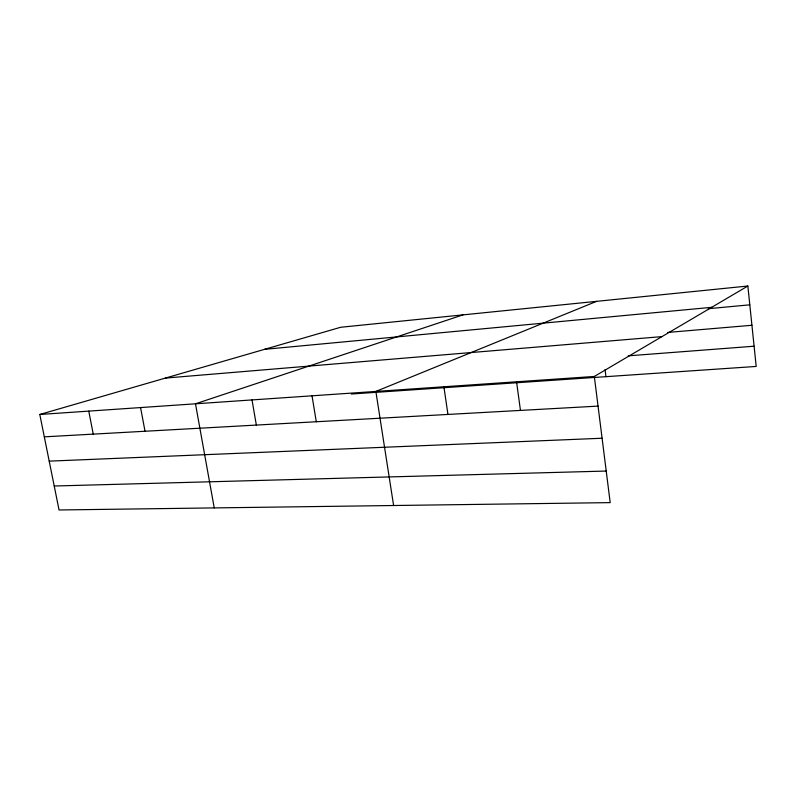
<?xml version="1.0" encoding="UTF-8"?>
<svg xmlns="http://www.w3.org/2000/svg" width="796" height="796" viewBox="0 0 796 796"><rect width="100%" height="100%" fill="white"/><g stroke="black" fill="none" stroke-linecap="round" stroke-linejoin="round"><path stroke-width="1.19" d="M594.313 376.458L610.194 502.624L59.053 509.977L39.8 414.477L594.313 376.458L747.852 286.023L756.2 366.439L351.305 394.02M596.592 301.346L375.861 391.433L393.612 505.52M462.974 314.878L195.478 403.801L214.243 507.908M39.8 414.477L340.688 327.265L747.852 286.023M264.521 349.335L711.684 307.326M708.291 308.709L749.802 304.828M667.675 332.439L751.922 325.275M165.319 378.09L661.944 336.618M628.243 355.842L754.101 346.22M44.307 436.845L598.045 406.109M49.213 461.143L602.094 438.238M54.227 486.008L606.224 471.053M88.764 411.114L93.251 434.128M140.574 407.562L145.021 431.253M252.014 399.93L256.352 425.074M312.022 395.811L316.291 421.751M443.899 386.766L447.939 414.437M516.554 381.791L520.455 410.408M605.069 369.573L605.945 376.677"/></g></svg>
